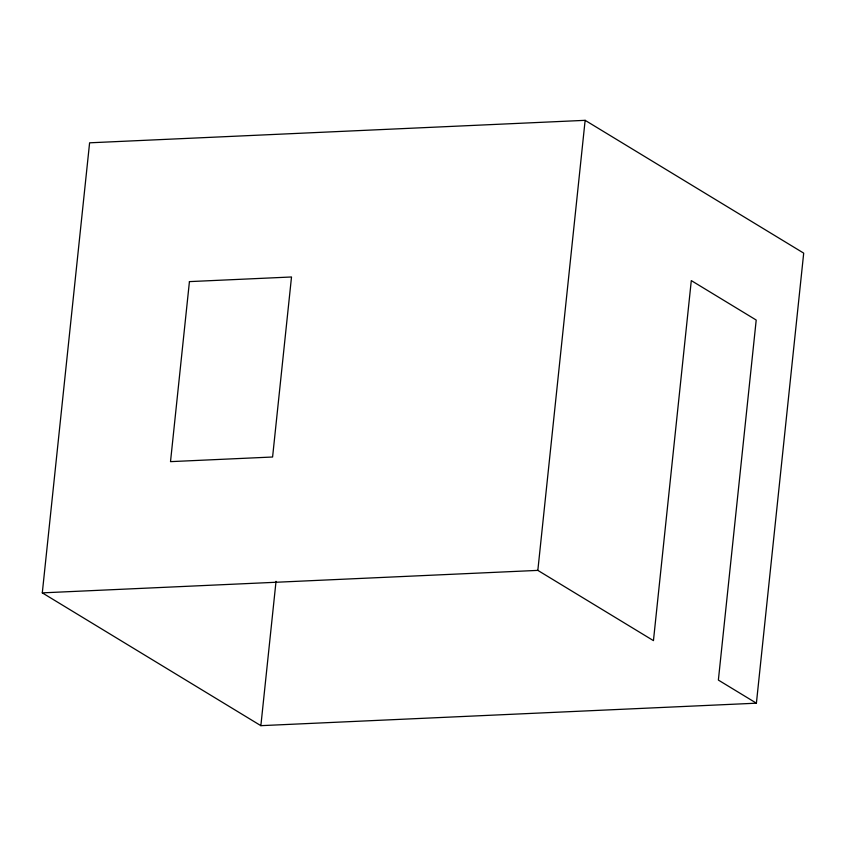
<?xml version="1.0" encoding="UTF-8"?>
<svg xmlns="http://www.w3.org/2000/svg" width="846" height="846" viewBox="0 0 846 846"><rect width="100%" height="100%" fill="white"/><g stroke="black" fill="none" stroke-linecap="round" stroke-linejoin="round"><path stroke-width="1.27" d="M42.3 592.866L89.602 142.815L585.136 120.333L803.7 253.134L756.398 703.185L260.864 725.667L42.3 592.866L537.834 570.384L653.45 640.634L691.298 280.597L756.208 320.042L718.37 680.078L756.398 703.185M260.864 725.667L276.029 581.339M537.834 570.384L585.136 120.333M189.43 281.612L170.511 461.641L272.592 457.009L291.51 276.98L189.43 281.612"/></g></svg>
